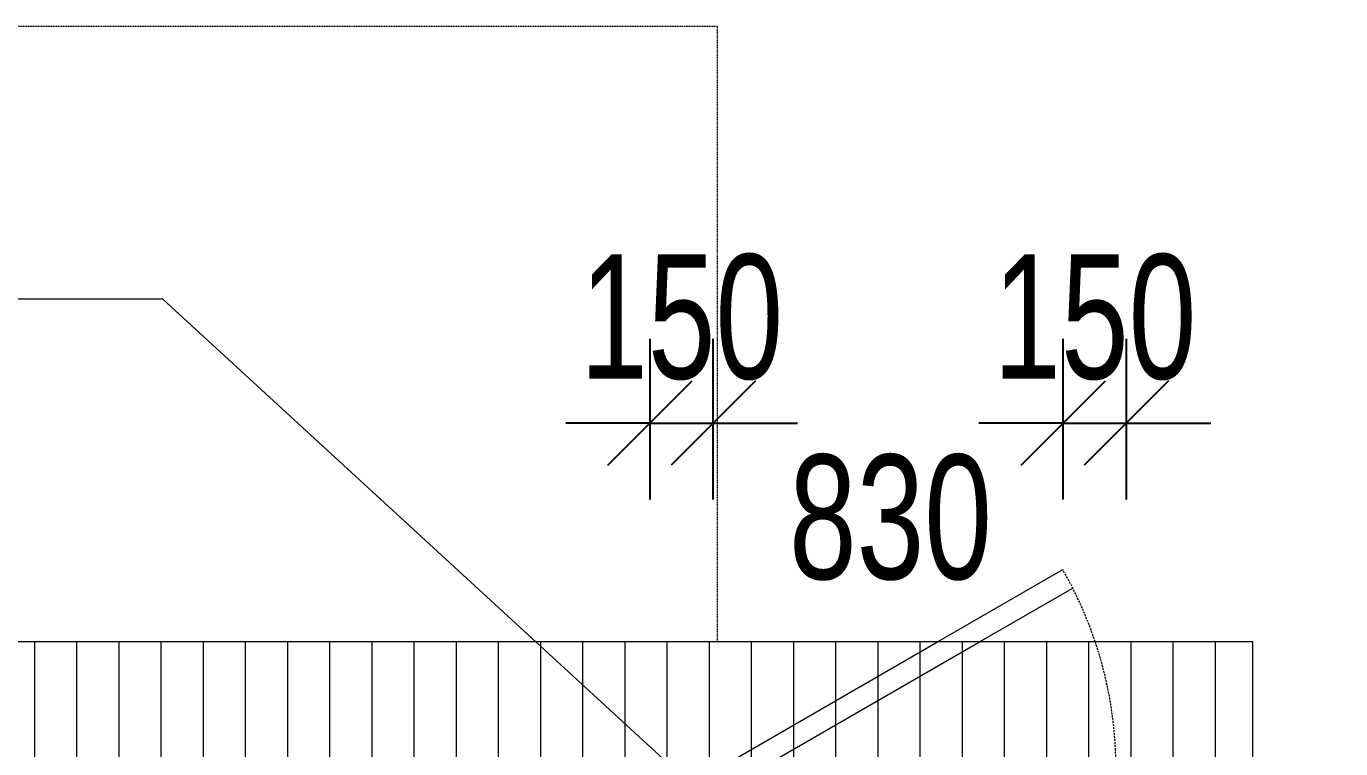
# Model space of a CAD drawing. Header units: millimetres. Extents: x 10569 to 232243, y -25347 to 80743.
# Drawn here: x 88680 to 91797, y 52204 to 53917 of the extents above; entities that cross this region are included whole.
import ezdxf

# ---------------------------------------------------------------- set-up
doc = ezdxf.new("R2010")
doc.units = ezdxf.units.MM
doc.linetypes.add('Hidden', pattern=[7.14375, 4.7625, -2.38125])
doc.linetypes.add('Overhead', pattern=[3.96875, 2.38125, -1.5875])
for name, color, linetype, lineweight in [('A-ANNO-DIMS', 211, 'Continuous', 5), ('A-DETL-GENF', 92, 'Continuous', 20), ('A-DETL-THIN', 151, 'Continuous', 9), ('A-FLOR', 192, 'Continuous', 9), ('A-FLOR-OVHD', 1, 'Overhead', 9), ('G-ANNO-TEXT', 231, 'Continuous', 5), ('Q-CASE', 31, 'Continuous', 20), ('Q-CASE-HDLN', 31, 'Hidden', 20)]:
    doc.layers.add(name, color=color, linetype=linetype, lineweight=lineweight)
doc.styles.add('Arial_2', font='arial.ttf', dxfattribs={"width": 0.7, "height": 295.05988})
doc.dimstyles.new('Linear_-_1_5mm_Arial', dxfattribs={"dimscale": 304.8, "dimtxt": 300, "dimasz": 0.656168, "dimexe": 0.656168, "dimexo": 0.0625, "dimgap": 0.328084, "dimtad": 1, "dimdec": 0, "dimzin": 0, "dimdsep": 46, "dimtxsty": 'Arial_2', "dimblk1": 'OBLIQUE', "dimblk2": 'OBLIQUE', "dimsah": 1, "dimcen": 0.09, "dimadec": 0, "dimazin": 0, "dimtfac": 1, "dimtdec": 4, "dimtix": 1, "dimtmove": 0, "dimatfit": 3, "dimfxl": 0.656168, "dimfxlon": 1, "dimtvp": 1, "dimtolj": 1, "dimtzin": 0, "dimarcsym": 2})
doc.dimstyles.new('Linear_-_1_5mm_Arial_1', dxfattribs={"dimscale": 304.8, "dimtxt": 300, "dimasz": 0.656168, "dimexe": 0.656168, "dimexo": 0.0625, "dimgap": 0.328084, "dimtad": 1, "dimdec": 0, "dimzin": 0, "dimdsep": 46, "dimtxsty": 'Arial_2', "dimblk1": 'OBLIQUE', "dimblk2": 'OBLIQUE', "dimsah": 1, "dimcen": 0.09, "dimadec": 0, "dimazin": 0, "dimtfac": 1, "dimtdec": 4, "dimtix": 1, "dimtmove": 2, "dimatfit": 3, "dimfxl": 0.656168, "dimfxlon": 1, "dimtvp": 1, "dimtolj": 1, "dimtzin": 0, "dimarcsym": 2})

# ---------------------------------------------------------------- blocks, each defined once
blk = doc.blocks.new('Sprinkler Inlet - Sprinkler Inlet-18220011-TENDER DRAFT G_F')
at = {"layer": 'Q-CASE', "lineweight": 15}
for p, q in [((51.6, 375), (348.7, 546.5)), ((151.6, 375), (371.1, 501.7)), ((-468, 75), (51.6, 375)), ((-359.3, 80), (151.6, 375)), ((-475, 75), (-475, 80)), ((505, 80), (-475, 80)), ((-475, -20), (-475, 75)), ((505, -1970), (505, 80)), ((-475, -20), (405, -20)), ((405, -20), (405, -1970)), ((800, -352), (964.5, -67.1)), ((800, -452), (1008.1, -91.6)), ((505, -863), (798.9, -353.9)), ((505, -963), (798.9, -453.9)), ((505, -976), (740, -1383)), ((505, -1076), (696.7, -1408)), ((505, -1858), (696.7, -1526)), ((505, -1958), (740, -1551)), ((500, -1970), (405, -1970)), ((505, -1970), (500, -1970))]:
    blk.add_line(p, q, dxfattribs=at)
at = {"layer": 'Q-CASE-HDLN', "lineweight": 15}
for centre, radius, start, end in [((-468, 75), 943, 18.5813, 30), ((-468, 75), 943, 360, 18.5813), ((495, -950), 1000, 72.2528, 89.7135), ((495, -950), 1000, 59.131, 72.1878), ((506.4, -1028.5), 424.6, 269.1305, 303.3759), ((506.4, -1905.5), 424.6, 56.6241, 90.8695)]:
    blk.add_arc(centre, radius, start, end, dxfattribs=at)
blk = doc.blocks.new('_Oblique')
at = {"color": 0, "linetype": 'ByBlock', "lineweight": -2}
blk.add_line((-0.5, -0.5), (0.5, 0.5), dxfattribs=at)
blk = doc.blocks.new('DIMBLOCK233-TENDER DRAFT G_F')
at = {"layer": 'A-ANNO-DIMS', "color": 0, "lineweight": -2, "transparency": 16777216}
for p, q in [((90159.3, 52795.6), (90159.3, 53176.5)), ((90309.3, 52795.6), (90309.3, 53176.5)), ((90159.3, 52976.5), (89959.3, 52976.5)), ((90159.3, 52976.5), (90309.3, 52976.5)), ((90309.3, 52976.5), (90509.3, 52976.5))]:
    blk.add_line(p, q, dxfattribs=at)
at = {"layer": 'Defpoints', "color": 0, "transparency": 16777216}
for p in [(90309.3, 52976.5), (90159.3, 52776.5), (90309.3, 52776.5)]:
    blk.add_point(p, dxfattribs=at)
at = {"layer": 'A-ANNO-DIMS', "color": 0, "lineweight": -2, "transparency": 16777216, "xscale": 200, "yscale": 200, "zscale": 200}
blk.add_blockref('_Oblique', (90159.3, 52976.5), dxfattribs=at)
at = {"layer": 'A-ANNO-DIMS', "color": 0, "lineweight": -2, "transparency": 16777216, "xscale": 200, "yscale": 200, "zscale": 200, "rotation": 180}
blk.add_blockref('_Oblique', (90309.3, 52976.5), dxfattribs=at)
at = {"layer": 'A-ANNO-DIMS', "color": 0, "transparency": 16777216, "insert": (90234.3, 53227.1), "char_height": 295.06, "width": 564.923, "attachment_point": 5, "style": 'Arial_2'}
blk.add_mtext('\\A1;150', dxfattribs=at)
blk = doc.blocks.new('DIMBLOCK234-TENDER DRAFT G_F')
at = {"layer": 'A-ANNO-DIMS', "color": 0, "lineweight": -2, "transparency": 16777216}
for p, q in [((90309.3, 52795.6), (90309.3, 53176.5)), ((91139.3, 52795.6), (91139.3, 53176.5)), ((90309.3, 52976.5), (90443.4, 52976.5)), ((91139.3, 52976.5), (91099.3, 52976.5))]:
    blk.add_line(p, q, dxfattribs=at)
at = {"layer": 'Defpoints', "color": 0, "transparency": 16777216}
for p in [(91139.3, 52976.5), (90309.3, 52776.5), (91139.3, 52776.5)]:
    blk.add_point(p, dxfattribs=at)
at = {"layer": 'A-ANNO-DIMS', "color": 0, "lineweight": -2, "transparency": 16777216, "xscale": 200, "yscale": 200, "zscale": 200, "rotation": 180}
blk.add_blockref('_Oblique', (90309.3, 52976.5), dxfattribs=at)
at = {"layer": 'A-ANNO-DIMS', "color": 0, "lineweight": -2, "transparency": 16777216, "xscale": 200, "yscale": 200, "zscale": 200}
blk.add_blockref('_Oblique', (91139.3, 52976.5), dxfattribs=at)
at = {"layer": 'A-ANNO-DIMS', "color": 0, "transparency": 16777216, "insert": (90488.9, 52901.6), "char_height": 295.06, "width": 564.923, "attachment_point": 1, "line_spacing_factor": 0.938532, "style": 'Arial_2'}
blk.add_mtext('\\A1;830', dxfattribs=at)
blk = doc.blocks.new('DIMBLOCK235-TENDER DRAFT G_F')
at = {"layer": 'A-ANNO-DIMS', "color": 0, "lineweight": -2, "transparency": 16777216}
for p, q in [((91139.3, 52795.6), (91139.3, 53176.5)), ((91289.3, 52795.6), (91289.3, 53176.5)), ((91139.3, 52976.5), (90939.3, 52976.5)), ((91139.3, 52976.5), (91289.3, 52976.5)), ((91289.3, 52976.5), (91489.3, 52976.5))]:
    blk.add_line(p, q, dxfattribs=at)
at = {"layer": 'Defpoints', "color": 0, "transparency": 16777216}
for p in [(91289.3, 52976.5), (91139.3, 52776.5), (91289.3, 52776.5)]:
    blk.add_point(p, dxfattribs=at)
at = {"layer": 'A-ANNO-DIMS', "color": 0, "lineweight": -2, "transparency": 16777216, "xscale": 200, "yscale": 200, "zscale": 200}
blk.add_blockref('_Oblique', (91139.3, 52976.5), dxfattribs=at)
at = {"layer": 'A-ANNO-DIMS', "color": 0, "lineweight": -2, "transparency": 16777216, "xscale": 200, "yscale": 200, "zscale": 200, "rotation": 180}
blk.add_blockref('_Oblique', (91289.3, 52976.5), dxfattribs=at)
at = {"layer": 'A-ANNO-DIMS', "color": 0, "transparency": 16777216, "insert": (91214.3, 53227.1), "char_height": 295.06, "width": 564.923, "attachment_point": 5, "style": 'Arial_2'}
blk.add_mtext('\\A1;150', dxfattribs=at)

msp = doc.modelspace()

# ---------------------------------------------------------------- hatches: boundary and pattern name
at = {"layer": 'A-DETL-GENF', "lineweight": 9}
h = msp.add_hatch(dxfattribs=at)
h.set_pattern_fill('FP_920', color=250, style=0, pattern_type=2)
h.set_pattern_definition([(90, (0, 0), (-100, 6e-15), [])])
h.paths.add_polyline_path([(76647.71288, 52157.48546), (91589.29296, 52157.48546), (91588.20234, 52457.48546), (62839.29296, 52457.40334), (62839.29296, 52157.48546), (76039.29296, 52157.48546)], flags=0)

# ---------------------------------------------------------------- linework, layer by layer
at = {"layer": 'A-DETL-THIN'}
for p, q in [((91589.29296, 52457.48546), (62839.29296, 52457.48546)), ((91589.29296, 52157.48546), (91589.29296, 52457.48546))]:
    msp.add_line(p, q, dxfattribs=at)
at = {"layer": 'A-FLOR'}
for p, q in [((91589.29296, 52457.48546), (62839.29296, 52457.48546)), ((91589.29296, 49207.6763), (91589.29296, 52457.48546))]:
    msp.add_line(p, q, dxfattribs=at)
at = {"layer": 'A-FLOR-OVHD'}
for p in [(48809.29296, 53917.48546), (90319.29296, 52457.48546)]:
    msp.add_line(p, (90319.29296, 53917.48546), dxfattribs=at)
at = {"layer": 'G-ANNO-TEXT', "color": 60}
for p, q in [((89004.20449, 53270.71286), (87580.47854, 53270.71286)), ((90657.36465, 51751.28944), (89004.20449, 53270.71286))]:
    msp.add_line(p, q, dxfattribs=at)

# ---------------------------------------------------------------- block references
at = {"layer": 'Q-CASE', "lineweight": 15}
msp.add_blockref('Sprinkler Inlet - Sprinkler Inlet-18220011-TENDER DRAFT G_F', (90789.29296, 52082.48546), dxfattribs=at)

# ---------------------------------------------------------------- dimensions: what is measured, and where the dimension line sits
at = {"layer": 'A-ANNO-DIMS'}
for base, p1, p2, picture, middle in [((90309.29296, 52976.50037), (90159.29296, 52776.50037), (90309.29296, 52776.50037), 'DIMBLOCK233-TENDER DRAFT G_F', (90234.29296, 53227.14997)), ((91289.29296, 52976.50037), (91139.29296, 52776.50037), (91289.29296, 52776.50037), 'DIMBLOCK235-TENDER DRAFT G_F', (91214.29296, 53227.14997))]:
    dim = msp.add_linear_dim(base=base, p1=p1, p2=p2, dimstyle='Linear_-_1_5mm_Arial', override={"dimpost": '<>', "dimfxl": 150}, dxfattribs=at)
    dim.commit()
    dim.dimension.update_dxf_attribs({"geometry": picture, "text_midpoint": middle})
dim = msp.add_linear_dim(base=(91139.29296, 52976.50037), p1=(90309.29296, 52776.50037), p2=(91139.29296, 52776.50037), dimstyle='Linear_-_1_5mm_Arial_1', override={"dimpost": '<>', "dimfxl": 830}, dxfattribs=at)
dim.commit()
dim.dimension.update_dxf_attribs({"geometry": 'DIMBLOCK234-TENDER DRAFT G_F', "text_midpoint": (90771.36989, 52704.91434), "dimtype": 160})

doc.saveas('drawing.dxf')
